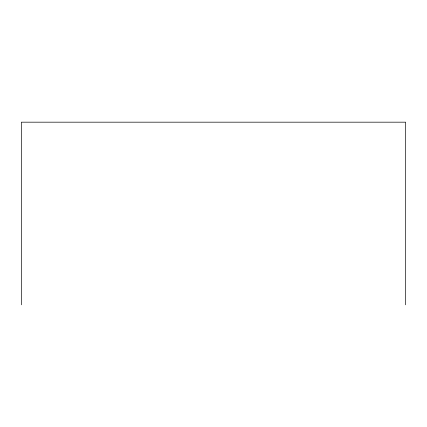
<?xml version="1.0" encoding="UTF-8"?>
<svg xmlns="http://www.w3.org/2000/svg" width="427" height="427" viewBox="0 0 427 427"><rect width="100%" height="100%" fill="white"/><g stroke="black" fill="none" stroke-linecap="round" stroke-linejoin="round"><path stroke-width="0.64" d="M405.65 304.819L405.65 122.181L21.35 122.181L21.35 304.819"/></g></svg>
